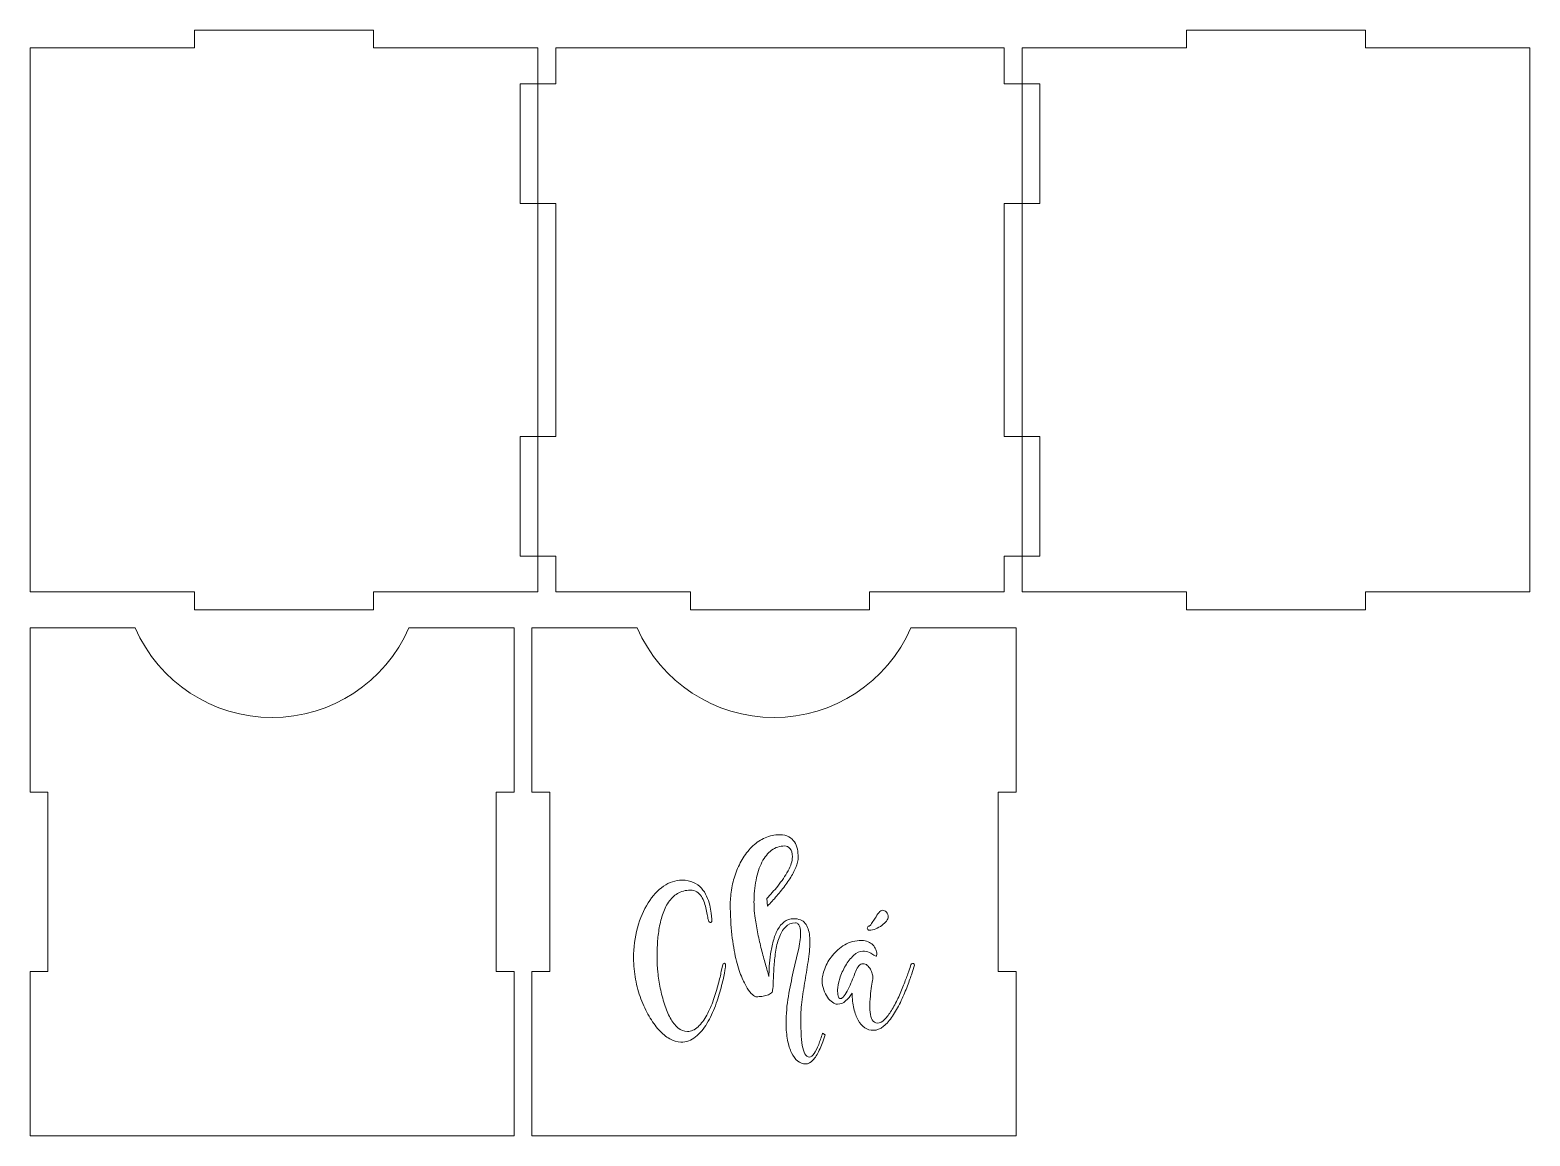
# Model space of a CAD drawing. Header units: millimetres. Extents: x -579 to 579, y -242 to 242.
# Drawn here: x -38.8 to 212.2, y 57.1 to 242.1 of the extents above; entities that cross this region are included whole.
import ezdxf

# ---------------------------------------------------------------- set-up
doc = ezdxf.new("R2010")
doc.units = ezdxf.units.MM
doc.header["$MEASUREMENT"] = 0
doc.layers.add('Layer 1', color=7, linetype='Continuous')

msp = doc.modelspace()

# ---------------------------------------------------------------- linework, layer by layer
at = {"layer": 'Layer 1', "color": 250, "lineweight": 20}
for points, knots in [([(43.2181, 154.1297), (43.2181, 154.1297), (43.2181, 174.1297), (43.2181, 174.1297), (43.2181, 174.1297), (43.2181, 174.1297), (46.2181, 174.1297), (46.2181, 174.1297), (46.2181, 174.1297), (46.2181, 174.1297), (46.2181, 213.1297), (46.2181, 213.1297), (46.2181, 213.1297), (46.2181, 213.1297), (43.2181, 213.1297), (43.2181, 213.1297), (43.2181, 213.1297), (43.2181, 213.1297), (43.2181, 233.1297), (43.2181, 233.1297), (43.2181, 233.1297), (43.2181, 233.1297), (46.2181, 233.1297), (46.2181, 233.1297), (46.2181, 233.1297), (46.2181, 233.1297), (46.2181, 239.1297), (46.2181, 239.1297), (46.2181, 239.1297), (46.2181, 239.1297), (18.7181, 239.1297), (18.7181, 239.1297), (18.7181, 239.1297), (18.7181, 239.1297), (18.7181, 242.1297), (18.7181, 242.1297), (18.7181, 242.1297), (18.7181, 242.1297), (-11.2819, 242.1297), (-11.2819, 242.1297), (-11.2819, 242.1297), (-11.2819, 242.1297), (-11.2819, 239.1297), (-11.2819, 239.1297), (-11.2819, 239.1297), (-11.2819, 239.1297), (-38.7819, 239.1297), (-38.7819, 239.1297), (-38.7819, 239.1297), (-38.7819, 239.1297), (-38.7819, 148.1297), (-38.7819, 148.1297), (-38.7819, 148.1297), (-38.7819, 148.1297), (-11.2819, 148.1297), (-11.2819, 148.1297), (-11.2819, 148.1297), (-11.2819, 148.1297), (-11.2819, 145.1297), (-11.2819, 145.1297), (-11.2819, 145.1297), (-11.2819, 145.1297), (18.7181, 145.1297), (18.7181, 145.1297), (18.7181, 145.1297), (18.7181, 145.1297), (18.7181, 148.1297), (18.7181, 148.1297), (18.7181, 148.1297), (18.7181, 148.1297), (46.2181, 148.1297), (46.2181, 148.1297), (46.2181, 148.1297), (46.2181, 148.1297), (46.2181, 154.1297), (46.2181, 154.1297), (46.2181, 154.1297), (46.2181, 154.1297), (43.2181, 154.1297), (43.2181, 154.1297)], [0, 0, 0, 0, 0.04761905, 0.04761905, 0.04761905, 0.04761905, 0.0952381, 0.0952381, 0.0952381, 0.0952381, 0.14285714, 0.14285714, 0.14285714, 0.14285714, 0.19047619, 0.19047619, 0.19047619, 0.19047619, 0.23809524, 0.23809524, 0.23809524, 0.23809524, 0.28571429, 0.28571429, 0.28571429, 0.28571429, 0.33333333, 0.33333333, 0.33333333, 0.33333333, 0.38095238, 0.38095238, 0.38095238, 0.38095238, 0.42857143, 0.42857143, 0.42857143, 0.42857143, 0.47619048, 0.47619048, 0.47619048, 0.47619048, 0.52380952, 0.52380952, 0.52380952, 0.52380952, 0.57142857, 0.57142857, 0.57142857, 0.57142857, 0.61904762, 0.61904762, 0.61904762, 0.61904762, 0.66666667, 0.66666667, 0.66666667, 0.66666667, 0.71428571, 0.71428571, 0.71428571, 0.71428571, 0.76190476, 0.76190476, 0.76190476, 0.76190476, 0.80952381, 0.80952381, 0.80952381, 0.80952381, 0.85714286, 0.85714286, 0.85714286, 0.85714286, 0.9047619, 0.9047619, 0.9047619, 0.9047619, 1, 1, 1, 1]), ([(130.2181, 154.1297), (130.2181, 154.1297), (130.2181, 174.1297), (130.2181, 174.1297), (130.2181, 174.1297), (130.2181, 174.1297), (127.2181, 174.1297), (127.2181, 174.1297), (127.2181, 174.1297), (127.2181, 174.1297), (127.2181, 213.1297), (127.2181, 213.1297), (127.2181, 213.1297), (127.2181, 213.1297), (130.2181, 213.1297), (130.2181, 213.1297), (130.2181, 213.1297), (130.2181, 213.1297), (130.2181, 233.1297), (130.2181, 233.1297), (130.2181, 233.1297), (130.2181, 233.1297), (127.2181, 233.1297), (127.2181, 233.1297), (127.2181, 233.1297), (127.2181, 233.1297), (127.2181, 239.1297), (127.2181, 239.1297), (127.2181, 239.1297), (127.2181, 239.1297), (154.7181, 239.1297), (154.7181, 239.1297), (154.7181, 239.1297), (154.7181, 239.1297), (154.7181, 242.1297), (154.7181, 242.1297), (154.7181, 242.1297), (154.7181, 242.1297), (184.7181, 242.1297), (184.7181, 242.1297), (184.7181, 242.1297), (184.7181, 242.1297), (184.7181, 239.1297), (184.7181, 239.1297), (184.7181, 239.1297), (184.7181, 239.1297), (212.2181, 239.1297), (212.2181, 239.1297), (212.2181, 239.1297), (212.2181, 239.1297), (212.2181, 148.1297), (212.2181, 148.1297), (212.2181, 148.1297), (212.2181, 148.1297), (184.7181, 148.1297), (184.7181, 148.1297), (184.7181, 148.1297), (184.7181, 148.1297), (184.7181, 145.1297), (184.7181, 145.1297), (184.7181, 145.1297), (184.7181, 145.1297), (154.7181, 145.1297), (154.7181, 145.1297), (154.7181, 145.1297), (154.7181, 145.1297), (154.7181, 148.1297), (154.7181, 148.1297), (154.7181, 148.1297), (154.7181, 148.1297), (127.2181, 148.1297), (127.2181, 148.1297), (127.2181, 148.1297), (127.2181, 148.1297), (127.2181, 154.1297), (127.2181, 154.1297), (127.2181, 154.1297), (127.2181, 154.1297), (130.2181, 154.1297), (130.2181, 154.1297)], [0, 0, 0, 0, 0.04761905, 0.04761905, 0.04761905, 0.04761905, 0.0952381, 0.0952381, 0.0952381, 0.0952381, 0.14285714, 0.14285714, 0.14285714, 0.14285714, 0.19047619, 0.19047619, 0.19047619, 0.19047619, 0.23809524, 0.23809524, 0.23809524, 0.23809524, 0.28571429, 0.28571429, 0.28571429, 0.28571429, 0.33333333, 0.33333333, 0.33333333, 0.33333333, 0.38095238, 0.38095238, 0.38095238, 0.38095238, 0.42857143, 0.42857143, 0.42857143, 0.42857143, 0.47619048, 0.47619048, 0.47619048, 0.47619048, 0.52380952, 0.52380952, 0.52380952, 0.52380952, 0.57142857, 0.57142857, 0.57142857, 0.57142857, 0.61904762, 0.61904762, 0.61904762, 0.61904762, 0.66666667, 0.66666667, 0.66666667, 0.66666667, 0.71428571, 0.71428571, 0.71428571, 0.71428571, 0.76190476, 0.76190476, 0.76190476, 0.76190476, 0.80952381, 0.80952381, 0.80952381, 0.80952381, 0.85714286, 0.85714286, 0.85714286, 0.85714286, 0.9047619, 0.9047619, 0.9047619, 0.9047619, 1, 1, 1, 1]), ([(124.2181, 239.1297), (124.2181, 239.1297), (49.2181, 239.1297), (49.2181, 239.1297), (49.2181, 239.1297), (49.2181, 239.1297), (49.2181, 233.1297), (49.2181, 233.1297), (49.2181, 233.1297), (49.2181, 233.1297), (46.2181, 233.1297), (46.2181, 233.1297), (46.2181, 233.1297), (46.2181, 233.1297), (46.2181, 213.1297), (46.2181, 213.1297), (46.2181, 213.1297), (46.2181, 213.1297), (49.2181, 213.1297), (49.2181, 213.1297), (49.2181, 213.1297), (49.2181, 213.1297), (49.2181, 174.1297), (49.2181, 174.1297), (49.2181, 174.1297), (49.2181, 174.1297), (46.2181, 174.1297), (46.2181, 174.1297), (46.2181, 174.1297), (46.2181, 174.1297), (46.2181, 154.1297), (46.2181, 154.1297), (46.2181, 154.1297), (46.2181, 154.1297), (49.2181, 154.1297), (49.2181, 154.1297), (49.2181, 154.1297), (49.2181, 154.1297), (49.2181, 148.1297), (49.2181, 148.1297), (49.2181, 148.1297), (49.2181, 148.1297), (71.7181, 148.1297), (71.7181, 148.1297), (71.7181, 148.1297), (71.7181, 148.1297), (71.7181, 145.1297), (71.7181, 145.1297), (71.7181, 145.1297), (71.7181, 145.1297), (101.7181, 145.1297), (101.7181, 145.1297), (101.7181, 145.1297), (101.7181, 145.1297), (101.7181, 148.1297), (101.7181, 148.1297), (101.7181, 148.1297), (101.7181, 148.1297), (124.2181, 148.1297), (124.2181, 148.1297), (124.2181, 148.1297), (124.2181, 148.1297), (124.2181, 154.1297), (124.2181, 154.1297), (124.2181, 154.1297), (124.2181, 154.1297), (127.2181, 154.1297), (127.2181, 154.1297), (127.2181, 154.1297), (127.2181, 154.1297), (127.2181, 174.1297), (127.2181, 174.1297), (127.2181, 174.1297), (127.2181, 174.1297), (124.2181, 174.1297), (124.2181, 174.1297), (124.2181, 174.1297), (124.2181, 174.1297), (124.2181, 213.1297), (124.2181, 213.1297), (124.2181, 213.1297), (124.2181, 213.1297), (127.2181, 213.1297), (127.2181, 213.1297), (127.2181, 213.1297), (127.2181, 213.1297), (127.2181, 233.1297), (127.2181, 233.1297), (127.2181, 233.1297), (127.2181, 233.1297), (124.2181, 233.1297), (124.2181, 233.1297), (124.2181, 233.1297), (124.2181, 233.1297), (124.2181, 239.1297), (124.2181, 239.1297)], [0, 0, 0, 0, 0.04, 0.04, 0.04, 0.04, 0.08, 0.08, 0.08, 0.08, 0.12, 0.12, 0.12, 0.12, 0.16, 0.16, 0.16, 0.16, 0.2, 0.2, 0.2, 0.2, 0.24, 0.24, 0.24, 0.24, 0.28, 0.28, 0.28, 0.28, 0.32, 0.32, 0.32, 0.32, 0.36, 0.36, 0.36, 0.36, 0.4, 0.4, 0.4, 0.4, 0.44, 0.44, 0.44, 0.44, 0.48, 0.48, 0.48, 0.48, 0.52, 0.52, 0.52, 0.52, 0.56, 0.56, 0.56, 0.56, 0.6, 0.6, 0.6, 0.6, 0.64, 0.64, 0.64, 0.64, 0.68, 0.68, 0.68, 0.68, 0.72, 0.72, 0.72, 0.72, 0.76, 0.76, 0.76, 0.76, 0.8, 0.8, 0.8, 0.8, 0.84, 0.84, 0.84, 0.84, 0.88, 0.88, 0.88, 0.88, 0.92, 0.92, 0.92, 0.92, 1, 1, 1, 1]), ([(39.2181, 114.6297), (39.2181, 114.6297), (39.2181, 84.6297), (39.2181, 84.6297), (39.2181, 84.6297), (39.2181, 84.6297), (42.2181, 84.6297), (42.2181, 84.6297), (42.2181, 84.6297), (42.2181, 84.6297), (42.2181, 57.1297), (42.2181, 57.1297), (42.2181, 57.1297), (42.2181, 57.1297), (-38.7819, 57.1297), (-38.7819, 57.1297), (-38.7819, 57.1297), (-38.7819, 57.1297), (-38.7819, 84.6297), (-38.7819, 84.6297), (-38.7819, 84.6297), (-38.7819, 84.6297), (-35.7819, 84.6297), (-35.7819, 84.6297), (-35.7819, 84.6297), (-35.7819, 84.6297), (-35.7819, 114.6297), (-35.7819, 114.6297), (-35.7819, 114.6297), (-35.7819, 114.6297), (-38.7819, 114.6297), (-38.7819, 114.6297), (-38.7819, 114.6297), (-38.7819, 114.6297), (-38.7819, 142.1297), (-38.7819, 142.1297), (-38.7819, 142.1297), (-38.7819, 142.1297), (-21.1948, 142.1297), (-21.1948, 142.1297), (-21.1948, 142.1297), (-17.2186, 133.019), (-8.2225, 127.1297), (1.7181, 127.1297), (1.7181, 127.1297), (11.6587, 127.1297), (20.6548, 133.019), (24.631, 142.1297), (24.631, 142.1297), (24.631, 142.1297), (42.2181, 142.1297), (42.2181, 142.1297), (42.2181, 142.1297), (42.2181, 142.1297), (42.2181, 114.6297), (42.2181, 114.6297), (42.2181, 114.6297), (42.2181, 114.6297), (39.2181, 114.6297), (39.2181, 114.6297)], [0, 0, 0, 0, 0.0625, 0.0625, 0.0625, 0.0625, 0.125, 0.125, 0.125, 0.125, 0.1875, 0.1875, 0.1875, 0.1875, 0.25, 0.25, 0.25, 0.25, 0.3125, 0.3125, 0.3125, 0.3125, 0.375, 0.375, 0.375, 0.375, 0.4375, 0.4375, 0.4375, 0.4375, 0.5, 0.5, 0.5, 0.5, 0.5625, 0.5625, 0.5625, 0.5625, 0.625, 0.625, 0.625, 0.625, 0.6875, 0.6875, 0.6875, 0.6875, 0.75, 0.75, 0.75, 0.75, 0.8125, 0.8125, 0.8125, 0.8125, 0.875, 0.875, 0.875, 0.875, 1, 1, 1, 1]), ([(108.631, 142.1297), (108.631, 142.1297), (126.2181, 142.1297), (126.2181, 142.1297), (126.2181, 142.1297), (126.2181, 142.1297), (126.2181, 114.6297), (126.2181, 114.6297), (126.2181, 114.6297), (126.2181, 114.6297), (123.2181, 114.6297), (123.2181, 114.6297), (123.2181, 114.6297), (123.2181, 114.6297), (123.2181, 84.6297), (123.2181, 84.6297), (123.2181, 84.6297), (123.2181, 84.6297), (126.2181, 84.6297), (126.2181, 84.6297), (126.2181, 84.6297), (126.2181, 84.6297), (126.2181, 57.1297), (126.2181, 57.1297), (126.2181, 57.1297), (126.2181, 57.1297), (45.2181, 57.1297), (45.2181, 57.1297), (45.2181, 57.1297), (45.2181, 57.1297), (45.2181, 84.6297), (45.2181, 84.6297), (45.2181, 84.6297), (45.2181, 84.6297), (48.2181, 84.6297), (48.2181, 84.6297), (48.2181, 84.6297), (48.2181, 84.6297), (48.2181, 114.6297), (48.2181, 114.6297), (48.2181, 114.6297), (48.2181, 114.6297), (45.2181, 114.6297), (45.2181, 114.6297), (45.2181, 114.6297), (45.2181, 114.6297), (45.2181, 142.1297), (45.2181, 142.1297), (45.2181, 142.1297), (45.2181, 142.1297), (62.8052, 142.1297), (62.8052, 142.1297), (62.8052, 142.1297), (66.7814, 133.019), (75.7775, 127.1297), (85.7181, 127.1297), (85.7181, 127.1297), (95.6587, 127.1297), (104.6548, 133.019), (108.631, 142.1297)], [0, 0, 0, 0, 0.0625, 0.0625, 0.0625, 0.0625, 0.125, 0.125, 0.125, 0.125, 0.1875, 0.1875, 0.1875, 0.1875, 0.25, 0.25, 0.25, 0.25, 0.3125, 0.3125, 0.3125, 0.3125, 0.375, 0.375, 0.375, 0.375, 0.4375, 0.4375, 0.4375, 0.4375, 0.5, 0.5, 0.5, 0.5, 0.5625, 0.5625, 0.5625, 0.5625, 0.625, 0.625, 0.625, 0.625, 0.6875, 0.6875, 0.6875, 0.6875, 0.75, 0.75, 0.75, 0.75, 0.8125, 0.8125, 0.8125, 0.8125, 0.875, 0.875, 0.875, 0.875, 1, 1, 1, 1]), ([(89.626, 105.118), (89.5369, 105.5638), (89.3747, 105.9611), (89.1396, 106.3096), (89.1396, 106.3096), (88.9046, 106.6582), (88.5884, 106.946), (88.1912, 107.1729), (88.1912, 107.1729), (87.794, 107.3999), (87.2873, 107.5134), (86.6713, 107.5134), (86.6713, 107.5134), (85.7958, 107.5134), (84.9852, 107.3472), (84.2394, 107.0148), (84.2394, 107.0148), (83.4936, 106.6825), (82.8126, 106.2326), (82.1966, 105.6652), (82.1966, 105.6652), (81.5805, 105.0977), (81.0374, 104.433), (80.5672, 103.671), (80.5672, 103.671), (80.097, 102.909), (79.6998, 102.1024), (79.3756, 101.2512), (79.3756, 101.2512), (79.0513, 100.4001), (78.8081, 99.5206), (78.646, 98.6126), (78.646, 98.6126), (78.4839, 97.7047), (78.4028, 96.8211), (78.4028, 95.9618), (78.4028, 95.9618), (78.4028, 94.0325), (78.492, 92.31), (78.6703, 90.794), (78.6703, 90.794), (78.8486, 89.2782), (79.0715, 87.9447), (79.3391, 86.7936), (79.3391, 86.7936), (79.6066, 85.6425), (79.9106, 84.6616), (80.251, 83.851), (80.251, 83.851), (80.5915, 83.0404), (80.9199, 82.3837), (81.2359, 81.8811), (81.2359, 81.8811), (81.5521, 81.3786), (81.8398, 81.0097), (82.0992, 80.7746), (82.0992, 80.7746), (82.3587, 80.5395), (82.5532, 80.422), (82.6829, 80.422), (82.6829, 80.422), (82.8775, 80.422), (83.1329, 80.4342), (83.449, 80.4584), (83.449, 80.4584), (83.7651, 80.4828), (84.0732, 80.5355), (84.3731, 80.6166), (84.3731, 80.6166), (84.6731, 80.6976), (84.9325, 80.8111), (85.1513, 80.957), (85.1513, 80.957), (85.3702, 81.1029), (85.4797, 81.2894), (85.4797, 81.5164), (85.4797, 81.5164), (85.4797, 81.5164), (85.4797, 81.5406), (85.4797, 81.5406), (85.4797, 81.5406), (85.5445, 81.8649), (85.585, 82.3675), (85.6012, 83.0485), (85.6012, 83.0485), (85.6174, 83.7294), (85.6539, 84.4873), (85.7107, 85.3223), (85.7107, 85.3223), (85.7674, 86.1573), (85.8565, 87.0125), (85.9781, 87.8879), (85.9781, 87.8879), (86.0997, 88.7634), (86.2944, 89.5659), (86.5618, 90.2955), (86.5618, 90.2955), (86.8293, 91.0251), (87.1819, 91.6209), (87.6197, 92.0829), (87.6197, 92.0829), (88.0575, 92.545), (88.6168, 92.7761), (89.2977, 92.7761), (89.2977, 92.7761), (89.5085, 92.7761), (89.6706, 92.7071), (89.7841, 92.5693), (89.7841, 92.5693), (89.8976, 92.4316), (89.9827, 92.2654), (90.0394, 92.0708), (90.0394, 92.0708), (90.0962, 91.8763), (90.1286, 91.6736), (90.1368, 91.4628), (90.1368, 91.4628), (90.1448, 91.2521), (90.1489, 91.0818), (90.1489, 90.9521), (90.1489, 90.9521), (90.1489, 90.1253), (90.0232, 89.1768), (89.7719, 88.1068), (89.7719, 88.1068), (89.7719, 88.1068), (88.9451, 84.5806), (88.9451, 84.5806), (88.9451, 84.5806), (88.6452, 83.2998), (88.3695, 81.9339), (88.1182, 80.4828), (88.1182, 80.4828), (87.867, 79.0318), (87.7414, 77.5199), (87.7414, 75.9472), (87.7414, 75.9472), (87.7414, 74.9259), (87.8223, 73.9977), (87.9845, 73.1628), (87.9845, 73.1628), (88.1466, 72.3278), (88.3695, 71.6185), (88.6533, 71.0348), (88.6533, 71.0348), (88.937, 70.4512), (89.2815, 69.9972), (89.6868, 69.6729), (89.6868, 69.6729), (90.0922, 69.3487), (90.538, 69.1866), (91.0244, 69.1866), (91.0244, 69.1866), (91.4459, 69.1866), (91.8472, 69.3933), (92.2282, 69.8068), (92.2282, 69.8068), (92.6092, 70.2201), (92.9659, 70.7754), (93.2982, 71.4726), (93.2982, 71.4726), (93.6306, 72.1697), (93.9427, 72.9723), (94.2345, 73.8802), (94.2345, 73.8802), (94.2345, 73.8802), (94.2971, 74.0764), (94.2971, 74.0764), (94.2971, 74.0764), (94.2971, 74.0764), (93.8288, 74.3268), (93.8288, 74.3268), (93.8288, 74.3268), (93.6244, 73.6294), (93.411, 73.0063), (93.1888, 72.4576), (93.1888, 72.4576), (92.9294, 71.8172), (92.67, 71.3024), (92.4106, 70.9132), (92.4106, 70.9132), (92.1512, 70.5241), (91.8999, 70.3296), (91.6566, 70.3296), (91.6566, 70.3296), (91.3324, 70.3296), (91.0771, 70.5039), (90.8906, 70.8525), (90.8906, 70.8525), (90.7042, 71.201), (90.5583, 71.6793), (90.4529, 72.2873), (90.4529, 72.2873), (90.3475, 72.8952), (90.2786, 73.6087), (90.2461, 74.4274), (90.2461, 74.4274), (90.2137, 75.2461), (90.1975, 76.1257), (90.1975, 77.066), (90.1975, 77.066), (90.1975, 78.0874), (90.2907, 79.202), (90.4772, 80.4098), (90.4772, 80.4098), (90.6636, 81.6177), (90.8582, 82.8296), (91.0608, 84.0455), (91.0608, 84.0455), (91.2635, 85.2615), (91.4378, 86.4369), (91.5838, 87.5718), (91.5838, 87.5718), (91.7296, 88.7066), (91.758, 89.7119), (91.6689, 90.5873), (91.6689, 90.5873), (91.5797, 91.4628), (91.3324, 92.164), (90.9271, 92.691), (90.9271, 92.691), (90.5218, 93.2179), (89.8814, 93.4813), (89.0059, 93.4813), (89.0059, 93.4813), (88.3898, 93.4813), (87.8629, 93.311), (87.4251, 92.9706), (87.4251, 92.9706), (86.9874, 92.6301), (86.6185, 92.1803), (86.3186, 91.6209), (86.3186, 91.6209), (86.0187, 91.0616), (85.7755, 90.4293), (85.5891, 89.724), (85.5891, 89.724), (85.4027, 89.0188), (85.2567, 88.3095), (85.1513, 87.5961), (85.1513, 87.5961), (85.0459, 86.8828), (84.973, 86.1937), (84.9325, 85.529), (84.9325, 85.529), (84.8919, 84.8642), (84.8716, 84.2968), (84.8716, 83.8267), (84.8716, 83.8267), (84.6933, 84.4265), (84.4947, 85.1156), (84.2758, 85.8938), (84.2758, 85.8938), (84.057, 86.672), (83.8381, 87.4867), (83.6192, 88.3379), (83.6192, 88.3379), (83.4004, 89.189), (83.1977, 90.0604), (83.0113, 90.9521), (83.0113, 90.9521), (82.8247, 91.8438), (82.6749, 92.7193), (82.5613, 93.5786), (82.5613, 93.5786), (82.5613, 93.5786), (82.4155, 94.7945), (82.4155, 94.7945), (82.4155, 94.7945), (82.3992, 95.0378), (82.3871, 95.2728), (82.379, 95.4998), (82.379, 95.4998), (82.3709, 95.7268), (82.3668, 95.9537), (82.3668, 96.1807), (82.3668, 96.1807), (82.3668, 97.5264), (82.4802, 98.7747), (82.7073, 99.9258), (82.7073, 99.9258), (82.9343, 101.0769), (83.2666, 102.0781), (83.7043, 102.9293), (83.7043, 102.9293), (84.1421, 103.7805), (84.6812, 104.4451), (85.3216, 104.9234), (85.3216, 104.9234), (85.962, 105.4017), (86.6875, 105.6408), (87.4981, 105.6408), (87.4981, 105.6408), (87.8223, 105.6408), (88.1182, 105.4949), (88.3858, 105.2031), (88.3858, 105.2031), (88.6533, 104.9113), (88.787, 104.4572), (88.787, 103.8412), (88.787, 103.8412), (88.787, 103.1278), (88.5479, 102.3416), (88.0696, 101.4823), (88.0696, 101.4823), (87.5913, 100.6231), (87.0117, 99.7719), (86.3308, 98.9288), (86.3308, 98.9288), (85.7384, 98.1954), (85.1309, 97.5051), (84.5079, 96.8575), (84.5079, 96.8575), (84.5079, 96.8575), (84.6191, 95.5824), (84.6191, 95.5824), (84.6191, 95.5824), (84.8688, 95.8403), (85.1232, 96.1086), (85.3823, 96.3874), (85.3823, 96.3874), (85.9174, 96.963), (86.4443, 97.575), (86.9631, 98.2235), (86.9631, 98.2235), (87.4819, 98.8721), (87.948, 99.5165), (88.3614, 100.1569), (88.3614, 100.1569), (88.7749, 100.7973), (89.1113, 101.4296), (89.3707, 102.0538), (89.3707, 102.0538), (89.6301, 102.678), (89.7598, 103.2575), (89.7598, 103.7926), (89.7598, 103.7926), (89.7598, 104.2303), (89.7152, 104.6721), (89.626, 105.118)], [0, 0, 0, 0, 0.01162791, 0.01162791, 0.01162791, 0.01162791, 0.02325581, 0.02325581, 0.02325581, 0.02325581, 0.03488372, 0.03488372, 0.03488372, 0.03488372, 0.04651163, 0.04651163, 0.04651163, 0.04651163, 0.05813953, 0.05813953, 0.05813953, 0.05813953, 0.06976744, 0.06976744, 0.06976744, 0.06976744, 0.08139535, 0.08139535, 0.08139535, 0.08139535, 0.09302326, 0.09302326, 0.09302326, 0.09302326, 0.10465116, 0.10465116, 0.10465116, 0.10465116, 0.11627907, 0.11627907, 0.11627907, 0.11627907, 0.12790698, 0.12790698, 0.12790698, 0.12790698, 0.13953488, 0.13953488, 0.13953488, 0.13953488, 0.15116279, 0.15116279, 0.15116279, 0.15116279, 0.1627907, 0.1627907, 0.1627907, 0.1627907, 0.1744186, 0.1744186, 0.1744186, 0.1744186, 0.18604651, 0.18604651, 0.18604651, 0.18604651, 0.19767442, 0.19767442, 0.19767442, 0.19767442, 0.20930233, 0.20930233, 0.20930233, 0.20930233, 0.22093023, 0.22093023, 0.22093023, 0.22093023, 0.23255814, 0.23255814, 0.23255814, 0.23255814, 0.24418605, 0.24418605, 0.24418605, 0.24418605, 0.25581395, 0.25581395, 0.25581395, 0.25581395, 0.26744186, 0.26744186, 0.26744186, 0.26744186, 0.27906977, 0.27906977, 0.27906977, 0.27906977, 0.29069767, 0.29069767, 0.29069767, 0.29069767, 0.30232558, 0.30232558, 0.30232558, 0.30232558, 0.31395349, 0.31395349, 0.31395349, 0.31395349, 0.3255814, 0.3255814, 0.3255814, 0.3255814, 0.3372093, 0.3372093, 0.3372093, 0.3372093, 0.34883721, 0.34883721, 0.34883721, 0.34883721, 0.36046512, 0.36046512, 0.36046512, 0.36046512, 0.37209302, 0.37209302, 0.37209302, 0.37209302, 0.38372093, 0.38372093, 0.38372093, 0.38372093, 0.39534884, 0.39534884, 0.39534884, 0.39534884, 0.40697674, 0.40697674, 0.40697674, 0.40697674, 0.41860465, 0.41860465, 0.41860465, 0.41860465, 0.43023256, 0.43023256, 0.43023256, 0.43023256, 0.44186047, 0.44186047, 0.44186047, 0.44186047, 0.45348837, 0.45348837, 0.45348837, 0.45348837, 0.46511628, 0.46511628, 0.46511628, 0.46511628, 0.47674419, 0.47674419, 0.47674419, 0.47674419, 0.48837209, 0.48837209, 0.48837209, 0.48837209, 0.5, 0.5, 0.5, 0.5, 0.51162791, 0.51162791, 0.51162791, 0.51162791, 0.52325581, 0.52325581, 0.52325581, 0.52325581, 0.53488372, 0.53488372, 0.53488372, 0.53488372, 0.54651163, 0.54651163, 0.54651163, 0.54651163, 0.55813953, 0.55813953, 0.55813953, 0.55813953, 0.56976744, 0.56976744, 0.56976744, 0.56976744, 0.58139535, 0.58139535, 0.58139535, 0.58139535, 0.59302326, 0.59302326, 0.59302326, 0.59302326, 0.60465116, 0.60465116, 0.60465116, 0.60465116, 0.61627907, 0.61627907, 0.61627907, 0.61627907, 0.62790698, 0.62790698, 0.62790698, 0.62790698, 0.63953488, 0.63953488, 0.63953488, 0.63953488, 0.65116279, 0.65116279, 0.65116279, 0.65116279, 0.6627907, 0.6627907, 0.6627907, 0.6627907, 0.6744186, 0.6744186, 0.6744186, 0.6744186, 0.68604651, 0.68604651, 0.68604651, 0.68604651, 0.69767442, 0.69767442, 0.69767442, 0.69767442, 0.70930233, 0.70930233, 0.70930233, 0.70930233, 0.72093023, 0.72093023, 0.72093023, 0.72093023, 0.73255814, 0.73255814, 0.73255814, 0.73255814, 0.74418605, 0.74418605, 0.74418605, 0.74418605, 0.75581395, 0.75581395, 0.75581395, 0.75581395, 0.76744186, 0.76744186, 0.76744186, 0.76744186, 0.77906977, 0.77906977, 0.77906977, 0.77906977, 0.79069767, 0.79069767, 0.79069767, 0.79069767, 0.80232558, 0.80232558, 0.80232558, 0.80232558, 0.81395349, 0.81395349, 0.81395349, 0.81395349, 0.8255814, 0.8255814, 0.8255814, 0.8255814, 0.8372093, 0.8372093, 0.8372093, 0.8372093, 0.84883721, 0.84883721, 0.84883721, 0.84883721, 0.86046512, 0.86046512, 0.86046512, 0.86046512, 0.87209302, 0.87209302, 0.87209302, 0.87209302, 0.88372093, 0.88372093, 0.88372093, 0.88372093, 0.89534884, 0.89534884, 0.89534884, 0.89534884, 0.90697674, 0.90697674, 0.90697674, 0.90697674, 0.91860465, 0.91860465, 0.91860465, 0.91860465, 0.93023256, 0.93023256, 0.93023256, 0.93023256, 0.94186047, 0.94186047, 0.94186047, 0.94186047, 0.95348837, 0.95348837, 0.95348837, 0.95348837, 0.96511628, 0.96511628, 0.96511628, 0.96511628, 0.97674419, 0.97674419, 0.97674419, 0.97674419, 1, 1, 1, 1]), ([(73.566, 98.5762), (73.2013, 98.9734), (72.7514, 99.2976), (72.2163, 99.5489), (72.2163, 99.5489), (71.6813, 99.8002), (71.041, 99.9258), (70.2951, 99.9258), (70.2951, 99.9258), (69.2251, 99.9258), (68.2037, 99.5854), (67.231, 98.9044), (67.231, 98.9044), (66.2582, 98.2235), (65.3989, 97.2913), (64.6531, 96.1078), (64.6531, 96.1078), (63.9074, 94.9242), (63.3156, 93.5381), (62.8779, 91.9492), (62.8779, 91.9492), (62.4401, 90.3604), (62.2212, 88.6661), (62.2212, 86.8665), (62.2212, 86.8665), (62.2212, 85.6668), (62.3307, 84.4914), (62.5495, 83.3403), (62.5495, 83.3403), (62.7684, 82.1892), (63.0683, 81.0948), (63.4493, 80.0572), (63.4493, 80.0572), (63.8303, 79.0196), (64.2802, 78.059), (64.7991, 77.1754), (64.7991, 77.1754), (65.3179, 76.2918), (65.8691, 75.5298), (66.4527, 74.8894), (66.4527, 74.8894), (67.0364, 74.2491), (67.6403, 73.7464), (68.2645, 73.3816), (68.2645, 73.3816), (68.8887, 73.0169), (69.5088, 72.8344), (70.1249, 72.8344), (70.1249, 72.8344), (71.049, 72.8344), (71.8718, 73.1303), (72.5933, 73.7221), (72.5933, 73.7221), (73.3148, 74.3139), (73.9511, 75.0637), (74.5024, 75.9716), (74.5024, 75.9716), (75.0536, 76.8795), (75.5237, 77.8644), (75.9129, 78.9263), (75.9129, 78.9263), (76.3019, 79.9883), (76.6181, 80.9895), (76.8613, 81.9298), (76.8613, 81.9298), (77.1045, 82.8701), (77.2868, 83.6767), (77.4085, 84.3495), (77.4085, 84.3495), (77.5301, 85.0223), (77.599, 85.4155), (77.6152, 85.529), (77.6152, 85.529), (77.6314, 85.6911), (77.6192, 85.8128), (77.5787, 85.8938), (77.5787, 85.8938), (77.5382, 85.9748), (77.4855, 86.0154), (77.4206, 86.0154), (77.4206, 86.0154), (77.3558, 86.0154), (77.2868, 85.9789), (77.2139, 85.906), (77.2139, 85.906), (77.141, 85.833), (77.0964, 85.7317), (77.0801, 85.602), (77.0801, 85.602), (77.0801, 85.602), (76.8856, 84.6292), (76.8856, 84.6292), (76.8856, 84.6292), (76.7721, 84.0618), (76.6099, 83.3686), (76.3992, 82.5499), (76.3992, 82.5499), (76.1885, 81.7312), (75.9209, 80.8597), (75.5967, 79.9356), (75.5967, 79.9356), (75.2724, 79.0115), (74.8955, 78.1522), (74.4659, 77.3578), (74.4659, 77.3578), (74.0362, 76.5634), (73.5499, 75.9067), (73.0067, 75.3879), (73.0067, 75.3879), (72.4636, 74.8691), (71.8678, 74.6098), (71.2192, 74.6098), (71.2192, 74.6098), (70.6356, 74.6098), (70.1047, 74.8165), (69.6264, 75.2299), (69.6264, 75.2299), (69.1481, 75.6433), (68.7225, 76.1905), (68.3497, 76.8714), (68.3497, 76.8714), (67.9767, 77.5524), (67.6525, 78.3265), (67.3768, 79.1939), (67.3768, 79.1939), (67.1013, 80.0613), (66.8702, 80.949), (66.6838, 81.8568), (66.6838, 81.8568), (66.4973, 82.7647), (66.3595, 83.6564), (66.2703, 84.5319), (66.2703, 84.5319), (66.1812, 85.4074), (66.1366, 86.1856), (66.1366, 86.8665), (66.1366, 86.8665), (66.1366, 87.5637), (66.1568, 88.3256), (66.1974, 89.1526), (66.1974, 89.1526), (66.2379, 89.9794), (66.327, 90.8143), (66.4649, 91.6574), (66.4649, 91.6574), (66.6027, 92.5004), (66.7972, 93.3192), (67.0485, 94.1136), (67.0485, 94.1136), (67.2998, 94.9081), (67.6322, 95.6092), (68.0457, 96.2172), (68.0457, 96.2172), (68.459, 96.8252), (68.9657, 97.3156), (69.5655, 97.6885), (69.5655, 97.6885), (70.1654, 98.0614), (70.8788, 98.2479), (71.7056, 98.2479), (71.7056, 98.2479), (72.1272, 98.2479), (72.492, 98.1465), (72.8, 97.9439), (72.8, 97.9439), (73.108, 97.7412), (73.3634, 97.4859), (73.566, 97.1778), (73.566, 97.1778), (73.7687, 96.8698), (73.9349, 96.5212), (74.0646, 96.1321), (74.0646, 96.1321), (74.1943, 95.743), (74.2997, 95.3619), (74.3807, 94.9891), (74.3807, 94.9891), (74.4618, 94.6162), (74.5307, 94.2717), (74.5875, 93.9555), (74.5875, 93.9555), (74.6442, 93.6394), (74.6969, 93.3921), (74.7456, 93.2138), (74.7456, 93.2138), (74.7779, 93.0679), (74.8307, 92.9665), (74.9036, 92.9098), (74.9036, 92.9098), (74.9765, 92.8531), (75.0495, 92.8287), (75.1225, 92.8369), (75.1225, 92.8369), (75.1954, 92.8449), (75.2522, 92.8936), (75.2927, 92.9828), (75.2927, 92.9828), (75.3332, 93.072), (75.3454, 93.2057), (75.3292, 93.384), (75.3292, 93.384), (75.3292, 93.384), (75.2076, 94.4055), (75.2076, 94.4055), (75.2076, 94.4055), (75.1589, 94.827), (75.0738, 95.2809), (74.9523, 95.7673), (74.9523, 95.7673), (74.8307, 96.2537), (74.6605, 96.7442), (74.4416, 97.2386), (74.4416, 97.2386), (74.2226, 97.7331), (73.9309, 98.1789), (73.566, 98.5762)], [0, 0, 0, 0, 0.01818182, 0.01818182, 0.01818182, 0.01818182, 0.03636364, 0.03636364, 0.03636364, 0.03636364, 0.05454545, 0.05454545, 0.05454545, 0.05454545, 0.07272727, 0.07272727, 0.07272727, 0.07272727, 0.09090909, 0.09090909, 0.09090909, 0.09090909, 0.10909091, 0.10909091, 0.10909091, 0.10909091, 0.12727273, 0.12727273, 0.12727273, 0.12727273, 0.14545455, 0.14545455, 0.14545455, 0.14545455, 0.16363636, 0.16363636, 0.16363636, 0.16363636, 0.18181818, 0.18181818, 0.18181818, 0.18181818, 0.2, 0.2, 0.2, 0.2, 0.21818182, 0.21818182, 0.21818182, 0.21818182, 0.23636364, 0.23636364, 0.23636364, 0.23636364, 0.25454545, 0.25454545, 0.25454545, 0.25454545, 0.27272727, 0.27272727, 0.27272727, 0.27272727, 0.29090909, 0.29090909, 0.29090909, 0.29090909, 0.30909091, 0.30909091, 0.30909091, 0.30909091, 0.32727273, 0.32727273, 0.32727273, 0.32727273, 0.34545455, 0.34545455, 0.34545455, 0.34545455, 0.36363636, 0.36363636, 0.36363636, 0.36363636, 0.38181818, 0.38181818, 0.38181818, 0.38181818, 0.4, 0.4, 0.4, 0.4, 0.41818182, 0.41818182, 0.41818182, 0.41818182, 0.43636364, 0.43636364, 0.43636364, 0.43636364, 0.45454545, 0.45454545, 0.45454545, 0.45454545, 0.47272727, 0.47272727, 0.47272727, 0.47272727, 0.49090909, 0.49090909, 0.49090909, 0.49090909, 0.50909091, 0.50909091, 0.50909091, 0.50909091, 0.52727273, 0.52727273, 0.52727273, 0.52727273, 0.54545455, 0.54545455, 0.54545455, 0.54545455, 0.56363636, 0.56363636, 0.56363636, 0.56363636, 0.58181818, 0.58181818, 0.58181818, 0.58181818, 0.6, 0.6, 0.6, 0.6, 0.61818182, 0.61818182, 0.61818182, 0.61818182, 0.63636364, 0.63636364, 0.63636364, 0.63636364, 0.65454545, 0.65454545, 0.65454545, 0.65454545, 0.67272727, 0.67272727, 0.67272727, 0.67272727, 0.69090909, 0.69090909, 0.69090909, 0.69090909, 0.70909091, 0.70909091, 0.70909091, 0.70909091, 0.72727273, 0.72727273, 0.72727273, 0.72727273, 0.74545455, 0.74545455, 0.74545455, 0.74545455, 0.76363636, 0.76363636, 0.76363636, 0.76363636, 0.78181818, 0.78181818, 0.78181818, 0.78181818, 0.8, 0.8, 0.8, 0.8, 0.81818182, 0.81818182, 0.81818182, 0.81818182, 0.83636364, 0.83636364, 0.83636364, 0.83636364, 0.85454545, 0.85454545, 0.85454545, 0.85454545, 0.87272727, 0.87272727, 0.87272727, 0.87272727, 0.89090909, 0.89090909, 0.89090909, 0.89090909, 0.90909091, 0.90909091, 0.90909091, 0.90909091, 0.92727273, 0.92727273, 0.92727273, 0.92727273, 0.94545455, 0.94545455, 0.94545455, 0.94545455, 0.96363636, 0.96363636, 0.96363636, 0.96363636, 1, 1, 1, 1]), ([(103.8892, 94.8918), (103.6946, 94.8918), (103.4879, 94.754), (103.269, 94.4825), (103.269, 94.4825), (103.0501, 94.2109), (102.8353, 93.9028), (102.6245, 93.5664), (102.6245, 93.5664), (102.6245, 93.5664), (102.053, 92.6504), (102.053, 92.6504), (102.053, 92.6504), (101.8828, 92.3788), (101.741, 92.241), (101.6275, 92.241), (101.6275, 92.241), (101.5302, 92.241), (101.4532, 92.2045), (101.3965, 92.1276), (101.3965, 92.1276), (101.3397, 92.0506), (101.3113, 91.9736), (101.3113, 91.8884), (101.3113, 91.8884), (101.3113, 91.8033), (101.3397, 91.7263), (101.3965, 91.6493), (101.3965, 91.6493), (101.4532, 91.5723), (101.5464, 91.5358), (101.6761, 91.5358), (101.6761, 91.5358), (102.0165, 91.5358), (102.3692, 91.6169), (102.734, 91.7789), (102.734, 91.7789), (103.0987, 91.9411), (103.4392, 92.1357), (103.7554, 92.3626), (103.7554, 92.3626), (104.0715, 92.5896), (104.3309, 92.8287), (104.5336, 93.0801), (104.5336, 93.0801), (104.7363, 93.3314), (104.8376, 93.5462), (104.8376, 93.7245), (104.8376, 93.7245), (104.8376, 94.0812), (104.7363, 94.3649), (104.5336, 94.5757), (104.5336, 94.5757), (104.3309, 94.7865), (104.1161, 94.8918), (103.8892, 94.8918)], [0, 0, 0, 0, 0.06666667, 0.06666667, 0.06666667, 0.06666667, 0.13333333, 0.13333333, 0.13333333, 0.13333333, 0.2, 0.2, 0.2, 0.2, 0.26666667, 0.26666667, 0.26666667, 0.26666667, 0.33333333, 0.33333333, 0.33333333, 0.33333333, 0.4, 0.4, 0.4, 0.4, 0.46666667, 0.46666667, 0.46666667, 0.46666667, 0.53333333, 0.53333333, 0.53333333, 0.53333333, 0.6, 0.6, 0.6, 0.6, 0.66666667, 0.66666667, 0.66666667, 0.66666667, 0.73333333, 0.73333333, 0.73333333, 0.73333333, 0.8, 0.8, 0.8, 0.8, 0.86666667, 0.86666667, 0.86666667, 0.86666667, 1, 1, 1, 1]), ([(107.3911, 82.3432), (107.1155, 81.6299), (106.8033, 80.9002), (106.4548, 80.1545), (106.4548, 80.1545), (106.1062, 79.4087), (105.7455, 78.7319), (105.3726, 78.1238), (105.3726, 78.1238), (104.9997, 77.5159), (104.6147, 77.0132), (104.2175, 76.616), (104.2175, 76.616), (103.8202, 76.2189), (103.4271, 76.0202), (103.038, 76.0202), (103.038, 76.0202), (102.6326, 76.0202), (102.3368, 76.1905), (102.1503, 76.535), (102.1503, 76.535), (101.9639, 76.8754), (101.8423, 77.3132), (101.7856, 77.8442), (101.7856, 77.8442), (101.7288, 78.3711), (101.7207, 78.9507), (101.7612, 79.5789), (101.7612, 79.5789), (101.8018, 80.2072), (101.8585, 80.803), (101.9314, 81.3704), (101.9314, 81.3704), (102.0044, 81.9379), (102.0774, 82.4283), (102.1503, 82.8418), (102.1503, 82.8418), (102.2233, 83.2552), (102.2598, 83.5186), (102.2598, 83.6321), (102.2598, 83.6321), (102.2598, 83.7942), (102.2233, 84.005), (102.1503, 84.2644), (102.1503, 84.2644), (102.0774, 84.5237), (101.972, 84.7791), (101.8342, 85.0304), (101.8342, 85.0304), (101.6964, 85.2817), (101.5262, 85.4966), (101.3235, 85.6749), (101.3235, 85.6749), (101.1208, 85.8532), (100.8817, 85.9425), (100.6061, 85.9425), (100.6061, 85.9425), (100.3628, 85.9425), (100.1399, 85.833), (99.9373, 85.6141), (99.9373, 85.6141), (99.7347, 85.3953), (99.5522, 85.0994), (99.3901, 84.7265), (99.3901, 84.7265), (99.3901, 84.7265), (99.2928, 84.4711), (99.2928, 84.4711), (99.2928, 84.4711), (99.2928, 84.4711), (99.1956, 84.1915), (99.1956, 84.1915), (99.1956, 84.1915), (99.0821, 83.8834), (98.9281, 83.4983), (98.7335, 83.0363), (98.7335, 83.0363), (98.539, 82.5743), (98.3323, 82.1243), (98.1134, 81.6866), (98.1134, 81.6866), (97.8945, 81.2489), (97.6715, 80.876), (97.4446, 80.568), (97.4446, 80.568), (97.2177, 80.2598), (97.0231, 80.1059), (96.8609, 80.1059), (96.8609, 80.1059), (96.634, 80.1059), (96.4921, 80.264), (96.4353, 80.5801), (96.4353, 80.5801), (96.3786, 80.8921), (96.3502, 81.2205), (96.3502, 81.5609), (96.3502, 81.5609), (96.3502, 82.0959), (96.4718, 82.7322), (96.715, 83.474), (96.715, 83.474), (96.9582, 84.2198), (97.2784, 84.9251), (97.6756, 85.5979), (97.6756, 85.5979), (98.0729, 86.2666), (98.5227, 86.8423), (99.0253, 87.3205), (99.0253, 87.3205), (99.528, 87.7947), (100.0386, 88.0339), (100.5574, 88.0339), (100.5574, 88.0339), (100.9952, 88.0339), (101.3681, 87.9609), (101.6761, 87.815), (101.6761, 87.815), (101.9841, 87.6691), (102.2273, 87.5313), (102.4057, 87.4016), (102.4057, 87.4016), (102.584, 87.2719), (102.7137, 87.1989), (102.7947, 87.1827), (102.7947, 87.1827), (102.8758, 87.1665), (102.9164, 87.2881), (102.9164, 87.5475), (102.9164, 87.5475), (102.9164, 87.8069), (102.8596, 88.0744), (102.7461, 88.35), (102.7461, 88.35), (102.6326, 88.6256), (102.4665, 88.8728), (102.2476, 89.0917), (102.2476, 89.0917), (102.0287, 89.3106), (101.7612, 89.489), (101.4451, 89.6268), (101.4451, 89.6268), (101.1289, 89.7645), (100.7763, 89.8335), (100.3872, 89.8335), (100.3872, 89.8335), (99.3172, 89.8335), (98.3728, 89.5902), (97.554, 89.1039), (97.554, 89.1039), (96.7353, 88.6175), (96.0462, 88.0257), (95.4869, 87.3286), (95.4869, 87.3286), (94.9276, 86.6315), (94.502, 85.8938), (94.2101, 85.1156), (94.2101, 85.1156), (93.9183, 84.3374), (93.7724, 83.6564), (93.7724, 83.0727), (93.7724, 83.0727), (93.7724, 82.554), (93.8576, 82.0595), (94.0278, 81.5894), (94.0278, 81.5894), (94.198, 81.1192), (94.4088, 80.7057), (94.6601, 80.3491), (94.6601, 80.3491), (94.9114, 79.9923), (95.187, 79.7087), (95.4869, 79.4979), (95.4869, 79.4979), (95.7868, 79.2871), (96.0746, 79.1817), (96.3502, 79.1817), (96.3502, 79.1817), (96.8528, 79.1817), (97.3028, 79.36), (97.7, 79.7167), (97.7, 79.7167), (98.0972, 80.0734), (98.4579, 80.5111), (98.7821, 81.03), (98.7821, 81.03), (98.7984, 80.0896), (98.8956, 79.2343), (99.074, 78.4643), (99.074, 78.4643), (99.2523, 77.6942), (99.4955, 77.0376), (99.8035, 76.4944), (99.8035, 76.4944), (100.1116, 75.9513), (100.4804, 75.5339), (100.91, 75.242), (100.91, 75.242), (101.3397, 74.9502), (101.8302, 74.8043), (102.3814, 74.8043), (102.3814, 74.8043), (102.9488, 74.8043), (103.5, 75.0272), (104.035, 75.473), (104.035, 75.473), (104.5701, 75.919), (105.0727, 76.4864), (105.5429, 77.1754), (105.5429, 77.1754), (106.013, 77.8644), (106.4508, 78.6304), (106.856, 79.4735), (106.856, 79.4735), (107.2614, 80.3166), (107.618, 81.1354), (107.9261, 81.9298), (107.9261, 81.9298), (108.2342, 82.7242), (108.4935, 83.4497), (108.7043, 84.1064), (108.7043, 84.1064), (108.7043, 84.1064), (109.1664, 85.5533), (109.1664, 85.5533), (109.1664, 85.5533), (109.215, 85.683), (109.215, 85.7884), (109.1664, 85.8695), (109.1664, 85.8695), (109.1177, 85.9505), (109.0569, 85.9951), (108.984, 86.0032), (108.984, 86.0032), (108.9111, 86.0113), (108.83, 85.983), (108.7408, 85.9181), (108.7408, 85.9181), (108.6516, 85.8532), (108.5908, 85.7398), (108.5584, 85.5776), (108.5584, 85.5776), (108.4611, 85.2858), (108.3112, 84.8521), (108.1085, 84.2766), (108.1085, 84.2766), (107.9058, 83.701), (107.6666, 83.0566), (107.3911, 82.3432)], [0, 0, 0, 0, 0.01587302, 0.01587302, 0.01587302, 0.01587302, 0.03174603, 0.03174603, 0.03174603, 0.03174603, 0.04761905, 0.04761905, 0.04761905, 0.04761905, 0.06349206, 0.06349206, 0.06349206, 0.06349206, 0.07936508, 0.07936508, 0.07936508, 0.07936508, 0.0952381, 0.0952381, 0.0952381, 0.0952381, 0.11111111, 0.11111111, 0.11111111, 0.11111111, 0.12698413, 0.12698413, 0.12698413, 0.12698413, 0.14285714, 0.14285714, 0.14285714, 0.14285714, 0.15873016, 0.15873016, 0.15873016, 0.15873016, 0.17460317, 0.17460317, 0.17460317, 0.17460317, 0.19047619, 0.19047619, 0.19047619, 0.19047619, 0.20634921, 0.20634921, 0.20634921, 0.20634921, 0.22222222, 0.22222222, 0.22222222, 0.22222222, 0.23809524, 0.23809524, 0.23809524, 0.23809524, 0.25396825, 0.25396825, 0.25396825, 0.25396825, 0.26984127, 0.26984127, 0.26984127, 0.26984127, 0.28571429, 0.28571429, 0.28571429, 0.28571429, 0.3015873, 0.3015873, 0.3015873, 0.3015873, 0.31746032, 0.31746032, 0.31746032, 0.31746032, 0.33333333, 0.33333333, 0.33333333, 0.33333333, 0.34920635, 0.34920635, 0.34920635, 0.34920635, 0.36507937, 0.36507937, 0.36507937, 0.36507937, 0.38095238, 0.38095238, 0.38095238, 0.38095238, 0.3968254, 0.3968254, 0.3968254, 0.3968254, 0.41269841, 0.41269841, 0.41269841, 0.41269841, 0.42857143, 0.42857143, 0.42857143, 0.42857143, 0.44444444, 0.44444444, 0.44444444, 0.44444444, 0.46031746, 0.46031746, 0.46031746, 0.46031746, 0.47619048, 0.47619048, 0.47619048, 0.47619048, 0.49206349, 0.49206349, 0.49206349, 0.49206349, 0.50793651, 0.50793651, 0.50793651, 0.50793651, 0.52380952, 0.52380952, 0.52380952, 0.52380952, 0.53968254, 0.53968254, 0.53968254, 0.53968254, 0.55555556, 0.55555556, 0.55555556, 0.55555556, 0.57142857, 0.57142857, 0.57142857, 0.57142857, 0.58730159, 0.58730159, 0.58730159, 0.58730159, 0.6031746, 0.6031746, 0.6031746, 0.6031746, 0.61904762, 0.61904762, 0.61904762, 0.61904762, 0.63492063, 0.63492063, 0.63492063, 0.63492063, 0.65079365, 0.65079365, 0.65079365, 0.65079365, 0.66666667, 0.66666667, 0.66666667, 0.66666667, 0.68253968, 0.68253968, 0.68253968, 0.68253968, 0.6984127, 0.6984127, 0.6984127, 0.6984127, 0.71428571, 0.71428571, 0.71428571, 0.71428571, 0.73015873, 0.73015873, 0.73015873, 0.73015873, 0.74603175, 0.74603175, 0.74603175, 0.74603175, 0.76190476, 0.76190476, 0.76190476, 0.76190476, 0.77777778, 0.77777778, 0.77777778, 0.77777778, 0.79365079, 0.79365079, 0.79365079, 0.79365079, 0.80952381, 0.80952381, 0.80952381, 0.80952381, 0.82539683, 0.82539683, 0.82539683, 0.82539683, 0.84126984, 0.84126984, 0.84126984, 0.84126984, 0.85714286, 0.85714286, 0.85714286, 0.85714286, 0.87301587, 0.87301587, 0.87301587, 0.87301587, 0.88888889, 0.88888889, 0.88888889, 0.88888889, 0.9047619, 0.9047619, 0.9047619, 0.9047619, 0.92063492, 0.92063492, 0.92063492, 0.92063492, 0.93650794, 0.93650794, 0.93650794, 0.93650794, 0.95238095, 0.95238095, 0.95238095, 0.95238095, 0.96825397, 0.96825397, 0.96825397, 0.96825397, 1, 1, 1, 1])]:
    msp.add_open_spline(points, degree=3, knots=knots, dxfattribs=at)

doc.saveas('drawing.dxf')
